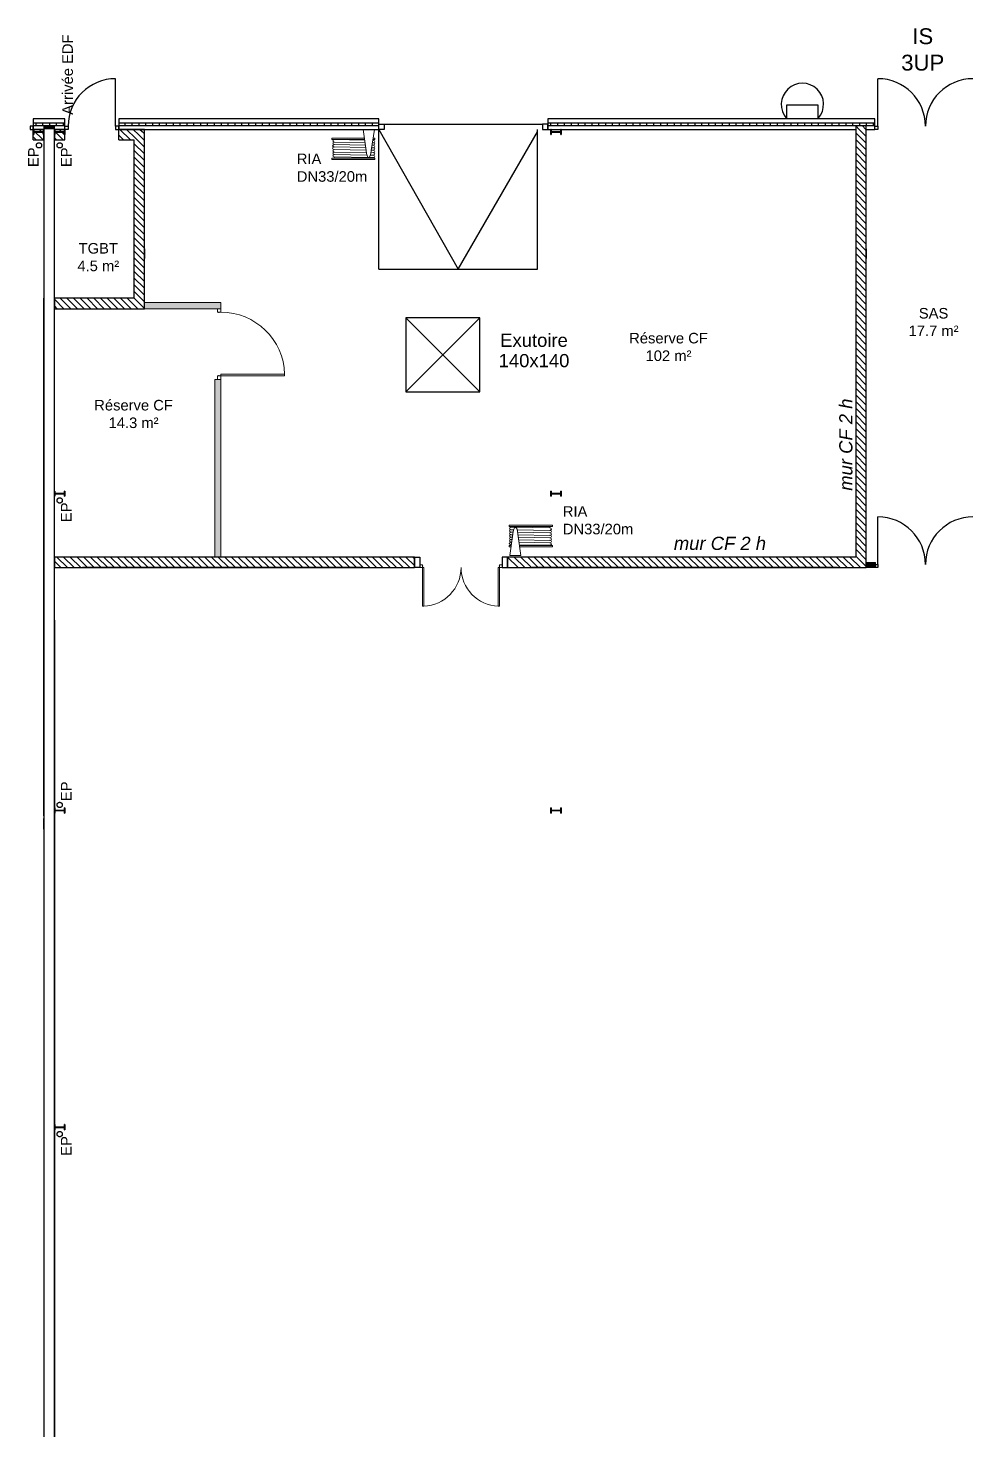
# Model space of a CAD drawing. Header units: millimetres. Extents: x 15590 to 15992, y 1055 to 1132.
# Drawn here: x 15589.98 to 15607.87, y 1090.53 to 1117.08 of the extents above; entities that cross this region are included whole.
import ezdxf

# ---------------------------------------------------------------- set-up
doc = ezdxf.new("R2010")
doc.units = ezdxf.units.MM
doc.header["$MEASUREMENT"] = 0
doc.linetypes.add('Cache', pattern=[564.444447, 282.222223, -282.222223])
doc.linetypes.add('Tirets', pattern=[0.004586, 0.002822, -0.001764])
for name, color, linetype in [('AEP-PTT-EDF', 7, 'Continuous'), ('Cotation', 7, 'Continuous'), ('EP', 7, 'Continuous'), ('Gondoles.VETTI', 7, 'Continuous'), ('murs exterieurs.P', 7, 'Continuous'), ('murs interieurs.P', 7, 'Continuous'), ('structure', 7, 'Continuous'), ('texte.VETTI', 7, 'Continuous')]:
    doc.layers.add(name, color=color, linetype=linetype)
for name, color, linetype, lineweight in [('DM cloison', 7, 'Continuous', 9), ('DM Divers', 7, 'Continuous', 9), ('DM porte', 7, 'Continuous', 9), ('DM RIA', 7, 'Continuous', 9)]:
    doc.layers.add(name, color=color, linetype=linetype, lineweight=lineweight)
doc.styles.add('GENERATED_STYLE_2', font='')
doc.styles.add('GENERATED_STYLE_3', font='')
doc.styles.get("Standard").update_dxf_attribs({"font": 'swiss.ttf', "height": 0.2})
doc.styles.get('GENERATED_STYLE_2').set_extended_font_data('Arial Occidental')
doc.styles.get('GENERATED_STYLE_3').set_extended_font_data('Arial Occidental', italic=True)
pattern_1 = [(135, (15581.94118, 1074.65998), (-0.06363961, -0.06363961), [])]
pattern_2 = [(90, (15581.94118, 1074.65998), (-0.13, 8e-18), []), (180, (15581.94118, 1074.65998), (-8e-18, -0.13), [])]

# ---------------------------------------------------------------- blocks, each defined once
blk = doc.blocks.new('*U16')
at = {"layer": 'DM porte'}
for p, q in [((0, 0), (-50, 0)), ((0, -50), (0, 0)), ((-1560, 0), (-1510, 0)), ((-1560, -50), (-1560, 0)), ((-1510, -50), (-1560, -50)), ((-1510, 0), (-1510, -50)), ((-1510, -15), (-1505, -15)), ((-1505, -25), (-1510, -25)), ((-1510, -50), (-1510, -780)), ((-1510, -50), (-1485, -50)), ((-1505, -15), (-1505, -25)), ((-1485, -50), (-1485, -780)), ((-75, -50), (-75, -780)), ((-50, -50), (-75, -50)), ((-50, -15), (-55, -15)), ((-55, -15), (-55, -25)), ((-55, -25), (-50, -25)), ((-50, 0), (-50, -50)), ((-50, -50), (-50, -780)), ((-50, -50), (0, -50)), ((-1485, -780), (-1510, -780)), ((-75, -780), (-50, -780))]:
    blk.add_line(p, q, dxfattribs=at)
for centre, start, end in [((-1510, -50), 271.9626, 0), ((-50, -50), 180, 268.0374)]:
    blk.add_arc(centre, 730, start, end, dxfattribs=at)
blk = doc.blocks.new('3 UP')
at = {"layer": 'DM Divers', "insert": (98, -178), "char_height": 300, "width": 1121.01, "attachment_point": 2}
blk.add_mtext('{\\fArial|b0|i0|c0|p34;\\C1;IS \\P3UP}', dxfattribs=at)
blk = doc.blocks.new('*U46')
at = {"layer": 'DM RIA', "color": 1, "linetype": 'Continuous'}
for p, q in [((704, 574), (-116, 574)), ((-116, 548), (-116, 574)), ((-116, 548), (704, 548)), ((-82, 536), (-82, 548)), ((-1, 534), (-82, 536)), ((655, 523), (8, 534)), ((704, 574), (704, 548)), ((704, 548), (704, 574)), ((-104, 0), (-45, 403)), ((-31, 488), (-82, 489)), ((-41, 441), (-82, 442)), ((-82, 442), (-82, 442)), ((-46, 394), (-82, 394)), ((-82, 347), (-82, 347)), ((-53, 347), (-82, 347)), ((-60, 300), (-82, 300)), ((655, 476), (38, 487)), ((655, 429), (47, 439)), ((51, 403), (104, 0)), ((655, 381), (53, 392)), ((656, 334), (59, 345)), ((655, 287), (65, 297)), ((655, 476), (655, 477)), ((-116, 165), (-116, 191)), ((-116, 191), (-116, 165)), ((-116, 191), (-76, 191)), ((-87, 165), (-116, 165)), ((-116, 165), (-80, 165)), ((-104, 0), (104, 0)), ((-74, 206), (-83, 206)), ((-67, 253), (-82, 253)), ((-82, 191), (-82, 206)), ((655, 240), (71, 250)), ((654, 193), (78, 203)), ((79, 191), (704, 191)), ((83, 165), (704, 165)), ((704, 165), (93, 165)), ((655, 191), (655, 193)), ((704, 191), (704, 165)), ((704, 165), (704, 191))]:
    blk.add_line(p, q, dxfattribs=at)
at = {"layer": 'DM RIA', "color": 1, "linetype": 'Continuous', "extrusion": (0, 0, -1)}
for centre, major_axis, start_param, end_param in [((16, 512), (-128, 0), 5.586483, 6.979887), ((3, 365), (0, 170), 4.940257, 7.626113), ((537, 497), (121, 41), 5.930977, 6.635394), ((16, 465), (-128, 0), 5.586483, 6.979887), ((16, 418), (-128, 0), 5.586483, 6.979887), ((16, 371), (-128, 0), 5.586483, 6.979887), ((16, 324), (-128, 0), 5.586483, 6.979887), ((16, 276), (-128, 0), 5.586483, 6.979887), ((556, 501), (128, -2), 5.58648, 6.97989), ((557, 454), (128, -2), 5.586496, 6.979875), ((557, 407), (128, -2), 5.586491, 6.97988), ((558, 312), (128, -2), 5.58648, 6.97989), ((557, 265), (128, -2), 5.586496, 6.979875), ((559, 360), (128, -2), 5.58648, 6.97989), ((15, 229), (-128, 0), 5.586483, 6.979887), ((556, 218), (128, -2), 5.58648, 6.97989)]:
    blk.add_ellipse(centre, major_axis=major_axis, ratio=0.287901, start_param=start_param, end_param=end_param, dxfattribs=at)
blk = doc.blocks.new('RIA 33 20')
at = {"layer": 'DM RIA', "insert": (-608, 627), "char_height": 200, "width": 2384.82, "attachment_point": 1}
blk.add_mtext('{\\fArial|b0|i0|c0|p34;\\C1;RIA\\PDN33/20m}', dxfattribs=at)
blk = doc.blocks.new('*U47')
at = {"layer": 'DM RIA', "color": 1, "linetype": 'Continuous'}
for p, q in [((313, 0), (104, 0)), ((-495, -191), (-495, -165)), ((-495, -165), (-495, -191)), ((-495, -165), (116, -165)), ((126, -165), (-495, -165)), ((130, -191), (-495, -191)), ((-446, -191), (-446, -193)), ((-446, -240), (138, -250)), ((-445, -193), (131, -203)), ((158, -403), (104, 0)), ((313, 0), (253, -403)), ((276, -253), (291, -253)), ((283, -206), (292, -206)), ((325, -191), (285, -191)), ((325, -165), (289, -165)), ((291, -191), (291, -206)), ((296, -165), (325, -165)), ((325, -165), (325, -191)), ((325, -191), (325, -165)), ((-447, -287), (144, -297)), ((-447, -334), (150, -345)), ((-446, -381), (156, -392)), ((-446, -429), (162, -439)), ((-446, -476), (-446, -477)), ((-446, -476), (171, -487)), ((-446, -523), (201, -534)), ((240, -488), (291, -489)), ((250, -441), (291, -442)), ((255, -394), (291, -394)), ((262, -347), (291, -347)), ((269, -300), (291, -300)), ((291, -347), (291, -347)), ((291, -442), (291, -442)), ((-495, -574), (-495, -548)), ((325, -548), (-495, -548)), ((-495, -548), (-495, -574)), ((-495, -574), (325, -574)), ((210, -534), (291, -536)), ((291, -536), (291, -548)), ((325, -548), (325, -574))]:
    blk.add_line(p, q, dxfattribs=at)
at = {"layer": 'DM RIA', "color": 1, "linetype": 'Continuous', "extrusion": (0, 0, -1)}
for centre, major_axis, start_param, end_param in [((-348, -265), (-128, 2), 5.586496, 6.979875), ((-347, -218), (-128, 2), 5.58648, 6.97989), ((193, -276), (128, 0), 5.586483, 6.979887), ((194, -229), (128, 0), 5.586483, 6.979887), ((-350, -360), (-128, 2), 5.58648, 6.97989), ((-349, -312), (-128, 2), 5.58648, 6.97989), ((-348, -407), (-128, 2), 5.586491, 6.97988), ((-348, -454), (-128, 2), 5.586496, 6.979875), ((-347, -501), (-128, 2), 5.58648, 6.97989), ((-328, -497), (-121, -41), 5.930977, 6.635394), ((206, -365), (0, -170), 4.940257, 7.626113), ((193, -324), (128, 0), 5.586483, 6.979887), ((193, -371), (128, 0), 5.586483, 6.979887), ((193, -418), (128, 0), 5.586483, 6.979887), ((193, -465), (128, 0), 5.586483, 6.979887), ((193, -512), (128, 0), 5.586483, 6.979887)]:
    blk.add_ellipse(centre, major_axis=major_axis, ratio=0.287901, start_param=start_param, end_param=end_param, dxfattribs=at)
blk = doc.blocks.new('*U48')
at = {"layer": 'DM cloison'}
blk.add_hatch(color=2, dxfattribs=at).paths.add_polyline_path([(0, 96), (0, 0), (177, 0), (177, 96)])
blk.add_lwpolyline([(0, 0), (177, 0), (177, 96), (0, 96)], close=True, dxfattribs=at)
blk = doc.blocks.new('*U49')
at = {"layer": 'DM cloison'}
blk.add_hatch(color=3, dxfattribs=at).paths.add_polyline_path([(0, 116), (0, 0), (1447, 0), (1447, 116)])
blk.add_lwpolyline([(0, 0), (1447, 0), (1447, 116), (0, 116)], close=True, dxfattribs=at)
blk = doc.blocks.new('*U50')
at = {"layer": 'DM porte'}
for p, q in [((0, 1030), (50, 1030)), ((0, 980), (0, 1030)), ((50, 1030), (50, 980)), ((50, 980), (0, 980)), ((15, 980), (15, 975)), ((15, 975), (25, 975)), ((25, 975), (25, 980)), ((0, 0), (0, 50)), ((0, 50), (50, 50)), ((50, 0), (0, 0)), ((15, 50), (15, 55)), ((15, 55), (25, 55)), ((25, 55), (25, 50)), ((50, 75), (980, 75)), ((50, 50), (50, 75)), ((50, 50), (980, 50)), ((50, 50), (50, 0)), ((980, 75), (980, 50))]:
    blk.add_line(p, q, dxfattribs=at)
blk.add_arc((50, 50), 930, 1.5404, 90, dxfattribs=at)
blk = doc.blocks.new('*U51')
at = {"layer": 'DM cloison'}
blk.add_hatch(color=3, dxfattribs=at).paths.add_polyline_path([(116, 1000), (0, 1000), (0, -2364), (116, -2364)])
blk.add_lwpolyline([(0, 1000), (0, -2364), (116, -2364), (116, 1000)], close=True, dxfattribs=at)

msp = doc.modelspace()

# ---------------------------------------------------------------- hatches: boundary and pattern name
at = {"layer": 'murs exterieurs.P', "linetype": 'Continuous', "ltscale": 1000}
h = msp.add_hatch(dxfattribs=at)
h.set_pattern_fill('ISOLANT_POLYSTYRENE_0005', color=256, scale=0.1, angle=90, style=0, pattern_type=2)
h.set_pattern_definition(pattern_2)
h.paths.add_polyline_path([(15590.379, 1115.279), (15590.079, 1115.279), (15590.079, 1115.229), (15590.379, 1115.229)], flags=0)
for points in [[(15590.279, 1115.159), (15590.379, 1115.159), (15590.379, 1115.229), (15590.279, 1115.229)], [(15590.479, 1115.229), (15590.379, 1115.229), (15590.379, 1115.159), (15590.479, 1115.159)]]:
    msp.add_hatch(color=256, dxfattribs=at).paths.add_polyline_path(points, flags=0)
h = msp.add_hatch(dxfattribs=at)
h.set_pattern_fill('ISOLANT_POLYSTYRENE_0005', color=256, scale=0.1, angle=90, style=0, pattern_type=2)
h.set_pattern_definition(pattern_2)
h.paths.add_polyline_path([(15590.679, 1115.279), (15590.379, 1115.279), (15590.379, 1115.229), (15590.679, 1115.229)], flags=0)
h = msp.add_hatch(dxfattribs=at)
h.set_pattern_fill('ISOLANT_POLYSTYRENE_0005', color=256, scale=0.1, angle=90, style=0, pattern_type=2)
h.set_pattern_definition(pattern_2)
h.paths.add_polyline_path([(15596.625, 1115.279), (15591.699, 1115.279), (15591.699, 1115.229), (15596.625, 1115.229)], flags=0)
h = msp.add_hatch(dxfattribs=at)
h.set_pattern_fill('ISOLANT_POLYSTYRENE_0005', color=256, scale=0.1, angle=90, style=0, pattern_type=2)
h.set_pattern_definition(pattern_2)
h.paths.add_polyline_path([(15606.015, 1115.279), (15599.825, 1115.279), (15599.825, 1115.229), (15606.015, 1115.229)], flags=0)
h = msp.add_hatch(dxfattribs=at)
h.set_pattern_fill('BRIQUES_DE_PAREMENT_0005', color=256, scale=0.1, angle=90, style=0, pattern_type=2)
h.set_pattern_definition(pattern_1)
h.paths.add_polyline_path([(15605.654, 1115.159), (15605.854, 1115.159), (15605.854, 1115.229), (15605.654, 1115.229)], flags=0)
at = {"layer": 'murs interieurs.P', "linetype": 'Continuous', "ltscale": 1000}
h = msp.add_hatch(dxfattribs=at)
h.set_pattern_fill('BRIQUES_DE_PAREMENT_0005', color=256, scale=0.1, angle=90, style=0, pattern_type=2)
h.set_pattern_definition(pattern_1)
h.paths.add_polyline_path([(15590.079, 1115.159), (15590.079, 1114.959), (15590.279, 1114.959), (15590.279, 1115.159)], flags=0)
h = msp.add_hatch(dxfattribs=at)
h.set_pattern_fill('BRIQUES_DE_PAREMENT_0005', color=256, scale=0.1, angle=90, style=0, pattern_type=2)
h.set_pattern_definition(pattern_1)
h.paths.add_polyline_path([(15590.479, 1115.159), (15590.479, 1114.959), (15590.679, 1114.959), (15590.679, 1115.159)], flags=0)
h = msp.add_hatch(dxfattribs=at)
h.set_pattern_fill('BRIQUES_DE_PAREMENT_0005', color=256, scale=0.1, angle=90, style=0, pattern_type=2)
h.set_pattern_definition(pattern_1)
h.paths.add_polyline_path([(15591.699, 1115.159), (15591.699, 1114.959), (15591.983, 1114.959), (15592.183, 1115.159)], flags=0)
h = msp.add_hatch(dxfattribs=at)
h.set_pattern_fill('BRIQUES_DE_PAREMENT_0005', color=256, scale=0.1, angle=90, style=0, pattern_type=2)
h.set_pattern_definition(pattern_1)
h.paths.add_polyline_path([(15592.183, 1111.762), (15592.183, 1115.159), (15591.983, 1114.959), (15591.983, 1111.962)], flags=0)
h = msp.add_hatch(dxfattribs=at)
h.set_pattern_fill('BRIQUES_DE_PAREMENT_0005', color=256, scale=0.1, angle=90, style=0, pattern_type=2)
h.set_pattern_definition(pattern_1)
h.paths.add_polyline_path([(15605.854, 1106.859), (15605.854, 1115.159), (15605.654, 1115.159), (15605.654, 1107.059)], flags=0)
h = msp.add_hatch(dxfattribs=at)
h.set_pattern_fill('BRIQUES_DE_PAREMENT_0005', color=256, scale=0.1, angle=90, style=0, pattern_type=2)
h.set_pattern_definition(pattern_1)
h.paths.add_polyline_path([(15591.983, 1111.962), (15590.479, 1111.962), (15590.479, 1111.762), (15592.183, 1111.762)], flags=0)

# ---------------------------------------------------------------- linework, layer by layer
at = {"layer": 'Cotation', "linetype": 'Continuous', "ltscale": 1000}
for p, q in [((15593.149, 1115.359), (15592.961, 1115.359)), ((15591.983, 1112.897), (15591.983, 1112.71)), ((15592.183, 1112.897), (15592.183, 1112.71)), ((15605.654, 1112.897), (15605.654, 1112.71)), ((15605.854, 1112.897), (15605.854, 1112.71)), ((15593.149, 1107.059), (15592.961, 1107.059)), ((15593.149, 1106.859), (15592.961, 1106.859))]:
    msp.add_line(p, q, dxfattribs=at)
at = {"layer": 'EP', "linetype": 'Tirets', "ltscale": 1000}
for centre in [(15590.187, 1114.856), (15590.579, 1114.856), (15590.579, 1108.131), (15590.579, 1102.363), (15590.579, 1096.129)]:
    msp.add_circle(centre, 0.05, dxfattribs=at)
at = {"layer": 'Gondoles.VETTI', "linetype": 'Continuous', "ltscale": 1000}
for p, q in [((15591.009, 1106.859), (15596.329, 1106.859)), ((15596.329, 1106.859), (15591.009, 1106.859)), ((15599.524, 1106.859), (15605.309, 1106.859)), ((15605.309, 1106.859), (15599.524, 1106.859)), ((15590.479, 1105.86), (15590.479, 1071.28)), ((15590.479, 1071.28), (15590.479, 1105.86))]:
    msp.add_line(p, q, dxfattribs=at)
at = {"layer": 'murs exterieurs.P', "linetype": 'Continuous', "ltscale": 1000}
for p, q in [((15591.639, 1115.219), (15591.639, 1116.119)), ((15606.075, 1115.219), (15606.075, 1116.119)), ((15590.079, 1115.219), (15590.019, 1115.219)), ((15590.019, 1115.219), (15590.019, 1115.159)), ((15590.079, 1115.359), (15590.079, 1115.279)), ((15590.379, 1115.279), (15590.079, 1115.279)), ((15590.079, 1115.279), (15590.079, 1115.229)), ((15590.079, 1115.159), (15590.079, 1115.219)), ((15590.279, 1115.229), (15590.279, 1115.159)), ((15590.679, 1115.279), (15590.379, 1115.279)), ((15590.479, 1115.159), (15590.479, 1115.229)), ((15590.679, 1115.279), (15590.679, 1115.359)), ((15590.679, 1115.229), (15590.679, 1115.279)), ((15590.679, 1115.219), (15590.739, 1115.219)), ((15590.679, 1115.159), (15590.679, 1115.219)), ((15590.739, 1115.219), (15590.739, 1115.159)), ((15591.699, 1115.219), (15591.639, 1115.219)), ((15591.639, 1115.219), (15591.639, 1115.159)), ((15591.699, 1115.359), (15591.699, 1115.279)), ((15596.625, 1115.279), (15591.699, 1115.279)), ((15591.699, 1115.279), (15591.699, 1115.229)), ((15591.699, 1115.159), (15591.699, 1115.219)), ((15596.625, 1115.279), (15596.625, 1115.359)), ((15596.625, 1115.229), (15596.625, 1115.279)), ((15596.625, 1115.259), (15596.725, 1115.259)), ((15596.625, 1115.159), (15596.625, 1115.259)), ((15596.725, 1115.259), (15596.725, 1115.159)), ((15596.725, 1115.259), (15599.725, 1115.259)), ((15599.825, 1115.259), (15599.725, 1115.259)), ((15599.725, 1115.259), (15599.725, 1115.159)), ((15599.825, 1115.359), (15599.825, 1115.279)), ((15606.015, 1115.279), (15599.825, 1115.279)), ((15599.825, 1115.279), (15599.825, 1115.229)), ((15599.825, 1115.159), (15599.825, 1115.259)), ((15605.654, 1115.229), (15605.654, 1115.159)), ((15605.854, 1115.159), (15605.854, 1115.229)), ((15606.015, 1115.279), (15606.015, 1115.359)), ((15606.015, 1115.229), (15606.015, 1115.279)), ((15606.015, 1115.219), (15606.075, 1115.219)), ((15606.015, 1115.159), (15606.015, 1115.219)), ((15606.075, 1115.219), (15606.075, 1115.159)), ((15590.019, 1115.159), (15590.079, 1115.159)), ((15590.739, 1115.159), (15590.679, 1115.159)), ((15591.639, 1115.159), (15591.699, 1115.159)), ((15596.725, 1115.159), (15596.625, 1115.159)), ((15599.725, 1115.159), (15599.825, 1115.159)), ((15606.075, 1115.159), (15606.015, 1115.159)), ((15606.075, 1106.919), (15606.075, 1107.819)), ((15606.015, 1106.919), (15606.075, 1106.919)), ((15606.075, 1106.859), (15606.015, 1106.859)), ((15606.075, 1106.919), (15606.075, 1106.859))]:
    msp.add_line(p, q, dxfattribs=at)
at = {"layer": 'murs exterieurs.P', "color": 31, "linetype": 'Continuous', "lineweight": 25, "ltscale": 1000}
for p, q in [((15590.079, 1115.229), (15590.079, 1115.159)), ((15590.079, 1115.229), (15590.379, 1115.229)), ((15590.379, 1115.229), (15590.679, 1115.229)), ((15590.679, 1115.159), (15590.679, 1115.229)), ((15591.699, 1115.229), (15591.699, 1115.159)), ((15591.699, 1115.229), (15596.625, 1115.229)), ((15596.625, 1115.159), (15596.625, 1115.229)), ((15599.825, 1115.229), (15599.825, 1115.159)), ((15599.825, 1115.229), (15606.015, 1115.229)), ((15606.015, 1115.159), (15606.015, 1115.229))]:
    msp.add_line(p, q, dxfattribs=at)
at = {"layer": 'murs exterieurs.P', "linetype": 'Cache', "ltscale": 1000}
for p, q in [((15596.625, 1115.159), (15598.126, 1112.509)), ((15596.626, 1112.509), (15596.626, 1115.159)), ((15598.126, 1112.509), (15599.625, 1115.109)), ((15599.625, 1112.509), (15599.625, 1115.159)), ((15596.626, 1112.509), (15599.625, 1112.509))]:
    msp.add_line(p, q, dxfattribs=at)
at = {"layer": 'murs exterieurs.P', "linetype": 'Continuous', "ltscale": 1000, "flags": 128}
for points in [[(15590.379, 1115.359), (15590.079, 1115.359)], [(15590.679, 1115.359), (15590.379, 1115.359)], [(15596.625, 1115.359), (15591.699, 1115.359)], [(15606.015, 1115.359), (15599.825, 1115.359)], [(15590.279, 1115.159), (15590.279, 1070.51)], [(15590.479, 1070.51), (15590.479, 1115.159)]]:
    msp.add_lwpolyline(points, dxfattribs=at)
at = {"layer": 'murs exterieurs.P', "color": 31, "linetype": 'Continuous', "lineweight": 25, "ltscale": 1000, "flags": 128}
for points in [[(15590.079, 1115.159), (15590.279, 1115.159)], [(15590.479, 1115.159), (15590.679, 1115.159)], [(15591.699, 1115.159), (15596.625, 1115.159)], [(15599.825, 1115.159), (15605.654, 1115.159)], [(15605.854, 1115.159), (15606.015, 1115.159)]]:
    msp.add_lwpolyline(points, dxfattribs=at)
at = {"layer": 'murs exterieurs.P', "linetype": 'Continuous', "ltscale": 1000}
for centre, start, end in [((15591.639, 1115.219), 90, 180), ((15606.075, 1115.219), 0, 90), ((15607.875, 1115.219), 90, 180), ((15606.075, 1106.919), 0, 90), ((15607.875, 1106.919), 90, 180)]:
    msp.add_arc(centre, 0.9, start, end, dxfattribs=at)
at = {"layer": 'murs interieurs.P', "linetype": 'Continuous', "ltscale": 1000}
for p, q in [((15604.945, 1115.616), (15604.345, 1115.616)), ((15604.345, 1115.616), (15604.345, 1115.366)), ((15604.945, 1115.366), (15604.945, 1115.616)), ((15590.079, 1114.959), (15590.079, 1115.159)), ((15590.079, 1114.959), (15590.079, 1115.159)), ((15590.679, 1114.959), (15590.679, 1115.159)), ((15590.679, 1114.959), (15590.679, 1115.159)), ((15591.699, 1114.959), (15591.699, 1115.159)), ((15591.699, 1114.959), (15591.699, 1115.159)), ((15597.133, 1111.587), (15597.133, 1110.187)), ((15598.533, 1111.587), (15597.133, 1111.587)), ((15598.533, 1110.187), (15598.533, 1111.587)), ((15597.133, 1110.187), (15598.533, 1110.187)), ((15590.726, 1106.859), (15590.526, 1107.059)), ((15590.853, 1106.859), (15590.653, 1107.059)), ((15590.98, 1106.859), (15590.78, 1107.059)), ((15591.108, 1106.859), (15590.908, 1107.059)), ((15591.235, 1106.859), (15591.035, 1107.059)), ((15591.362, 1106.859), (15591.162, 1107.059)), ((15591.489, 1106.859), (15591.289, 1107.059)), ((15591.617, 1106.859), (15591.417, 1107.059)), ((15591.744, 1106.859), (15591.544, 1107.059)), ((15591.871, 1106.859), (15591.671, 1107.059)), ((15591.999, 1106.859), (15591.799, 1107.059)), ((15592.126, 1106.859), (15591.926, 1107.059)), ((15592.253, 1106.859), (15592.053, 1107.059)), ((15592.38, 1106.859), (15592.18, 1107.059)), ((15592.508, 1106.859), (15592.308, 1107.059)), ((15592.635, 1106.859), (15592.435, 1107.059)), ((15592.762, 1106.859), (15592.562, 1107.059)), ((15592.889, 1106.859), (15592.689, 1107.059)), ((15593.017, 1106.859), (15592.817, 1107.059)), ((15593.144, 1106.859), (15592.944, 1107.059)), ((15593.271, 1106.859), (15593.071, 1107.059)), ((15593.399, 1106.859), (15593.199, 1107.059)), ((15593.526, 1106.859), (15593.326, 1107.059)), ((15593.653, 1106.859), (15593.453, 1107.059)), ((15593.78, 1106.859), (15593.58, 1107.059)), ((15593.908, 1106.859), (15593.708, 1107.059)), ((15594.035, 1106.859), (15593.835, 1107.059)), ((15594.162, 1106.859), (15593.962, 1107.059)), ((15594.29, 1106.859), (15594.09, 1107.059)), ((15594.417, 1106.859), (15594.217, 1107.059)), ((15594.544, 1106.859), (15594.344, 1107.059)), ((15594.671, 1106.859), (15594.471, 1107.059)), ((15594.799, 1106.859), (15594.599, 1107.059)), ((15594.926, 1106.859), (15594.726, 1107.059)), ((15595.053, 1106.859), (15594.853, 1107.059)), ((15595.181, 1106.859), (15594.981, 1107.059)), ((15595.308, 1106.859), (15595.108, 1107.059)), ((15595.435, 1106.859), (15595.235, 1107.059)), ((15595.562, 1106.859), (15595.362, 1107.059)), ((15595.69, 1106.859), (15595.49, 1107.059)), ((15595.817, 1106.859), (15595.617, 1107.059)), ((15595.944, 1106.859), (15595.744, 1107.059)), ((15596.071, 1106.859), (15595.871, 1107.059)), ((15596.199, 1106.859), (15595.999, 1107.059)), ((15596.326, 1106.859), (15596.126, 1107.059)), ((15596.453, 1106.859), (15596.253, 1107.059)), ((15596.581, 1106.859), (15596.381, 1107.059)), ((15596.7, 1106.859), (15596.5, 1107.059)), ((15596.835, 1106.859), (15596.635, 1107.059)), ((15596.955, 1106.859), (15596.755, 1107.059)), ((15597.082, 1106.859), (15596.882, 1107.059)), ((15597.21, 1106.859), (15597.01, 1107.059)), ((15597.3, 1106.896), (15597.137, 1107.059)), ((15597.3, 1107.024), (15597.264, 1107.059)), ((15597.3, 1107.059), (15597.3, 1106.859)), ((15597.3, 1107.059), (15597.4, 1107.059)), ((15597.3, 1106.859), (15597.3, 1107.059)), ((15597.4, 1107.059), (15597.4, 1106.859)), ((15599.06, 1107.059), (15598.96, 1107.059)), ((15598.96, 1107.059), (15598.96, 1106.859)), ((15599.06, 1107.059), (15599.06, 1106.859)), ((15599.06, 1106.859), (15599.06, 1107.059)), ((15599.26, 1106.859), (15599.06, 1107.059)), ((15599.387, 1106.859), (15599.187, 1107.059)), ((15599.514, 1106.859), (15599.314, 1107.059)), ((15599.642, 1106.859), (15599.442, 1107.059)), ((15599.763, 1106.859), (15599.563, 1107.059)), ((15599.89, 1106.859), (15599.69, 1107.059)), ((15600.017, 1106.859), (15599.817, 1107.059)), ((15600.144, 1106.859), (15599.944, 1107.059)), ((15600.272, 1106.859), (15600.072, 1107.059)), ((15600.399, 1106.859), (15600.199, 1107.059)), ((15600.526, 1106.859), (15600.326, 1107.059)), ((15600.654, 1106.859), (15600.454, 1107.059)), ((15600.781, 1106.859), (15600.581, 1107.059)), ((15600.908, 1106.859), (15600.708, 1107.059)), ((15601.035, 1106.859), (15600.835, 1107.059)), ((15601.163, 1106.859), (15600.963, 1107.059)), ((15601.29, 1106.859), (15601.09, 1107.059)), ((15601.417, 1106.859), (15601.217, 1107.059)), ((15601.544, 1106.859), (15601.344, 1107.059)), ((15601.672, 1106.859), (15601.472, 1107.059)), ((15601.799, 1106.859), (15601.599, 1107.059)), ((15601.926, 1106.859), (15601.726, 1107.059)), ((15602.054, 1106.859), (15601.854, 1107.059)), ((15602.181, 1106.859), (15601.981, 1107.059)), ((15602.308, 1106.859), (15602.108, 1107.059)), ((15602.435, 1106.859), (15602.235, 1107.059)), ((15602.563, 1106.859), (15602.363, 1107.059)), ((15602.69, 1106.859), (15602.49, 1107.059)), ((15602.817, 1106.859), (15602.617, 1107.059)), ((15602.945, 1106.859), (15602.745, 1107.059)), ((15603.072, 1106.859), (15602.872, 1107.059)), ((15603.199, 1106.859), (15602.999, 1107.059)), ((15603.326, 1106.859), (15603.126, 1107.059)), ((15603.454, 1106.859), (15603.254, 1107.059)), ((15603.581, 1106.859), (15603.381, 1107.059)), ((15603.708, 1106.859), (15603.508, 1107.059)), ((15603.835, 1106.859), (15603.635, 1107.059)), ((15603.963, 1106.859), (15603.763, 1107.059)), ((15604.09, 1106.859), (15603.89, 1107.059)), ((15604.217, 1106.859), (15604.017, 1107.059)), ((15604.345, 1106.859), (15604.145, 1107.059)), ((15604.472, 1106.859), (15604.272, 1107.059)), ((15604.599, 1106.859), (15604.399, 1107.059)), ((15604.726, 1106.859), (15604.526, 1107.059)), ((15604.854, 1106.859), (15604.654, 1107.059)), ((15604.981, 1106.859), (15604.781, 1107.059)), ((15605.108, 1106.859), (15604.908, 1107.059)), ((15605.236, 1106.859), (15605.036, 1107.059)), ((15605.363, 1106.859), (15605.163, 1107.059)), ((15605.49, 1106.859), (15605.29, 1107.059)), ((15605.617, 1106.859), (15605.417, 1107.059)), ((15605.745, 1106.859), (15605.545, 1107.059)), ((15590.598, 1106.859), (15590.479, 1106.978)), ((15597.4, 1106.859), (15597.3, 1106.859)), ((15598.96, 1106.859), (15599.06, 1106.859))]:
    msp.add_line(p, q, dxfattribs=at)
at = {"layer": 'murs interieurs.P', "linetype": 'Cache', "ltscale": 1000}
for p, q in [((15598.533, 1110.187), (15597.133, 1111.587)), ((15598.533, 1111.587), (15597.133, 1110.187))]:
    msp.add_line(p, q, dxfattribs=at)
at = {"layer": 'murs interieurs.P', "linetype": 'Continuous', "ltscale": 1000, "flags": 128}
for points in [[(15590.279, 1115.159), (15590.079, 1115.159)], [(15590.079, 1114.959), (15590.279, 1114.959)], [(15590.279, 1114.959), (15590.279, 1115.159)], [(15590.679, 1115.159), (15590.479, 1115.159)], [(15590.479, 1115.159), (15590.479, 1114.959)], [(15590.479, 1114.959), (15590.679, 1114.959)], [(15592.183, 1115.159), (15591.699, 1115.159)], [(15591.699, 1114.959), (15591.983, 1114.959)], [(15591.983, 1114.959), (15591.983, 1111.962)], [(15592.183, 1111.762), (15592.183, 1115.159)], [(15605.654, 1115.159), (15605.654, 1107.059)], [(15605.854, 1106.859), (15605.854, 1115.159)], [(15590.279, 1111.762), (15590.279, 1111.962)], [(15591.983, 1111.962), (15590.479, 1111.962)], [(15590.479, 1111.962), (15590.479, 1111.762)], [(15590.279, 1102.16), (15590.279, 1111.762)], [(15590.479, 1111.762), (15592.183, 1111.762)], [(15597.3, 1107.059), (15590.479, 1107.059)], [(15590.479, 1107.059), (15590.479, 1106.859)], [(15605.654, 1107.059), (15599.06, 1107.059)], [(15590.479, 1106.859), (15597.3, 1106.859)], [(15599.06, 1106.859), (15605.854, 1106.859)], [(15590.279, 1101.906), (15590.279, 1102.106)]]:
    msp.add_lwpolyline(points, dxfattribs=at)
at = {"layer": 'murs interieurs.P', "linetype": 'Continuous', "ltscale": 1000}
msp.add_arc((15604.645, 1115.632), 0.4, 318.2776, 221.7224, dxfattribs=at)
at = {"layer": 'structure', "linetype": 'Continuous', "ltscale": 1000}
msp.add_line((15605.693, 1115.359), (15605.506, 1115.359), dxfattribs=at)
at = {"layer": 'structure', "color": 160, "linetype": 'Continuous', "lineweight": 35, "ltscale": 1000}
for p, q in [((15590.088, 1115.159), (15590.079, 1115.159)), ((15590.079, 1115.159), (15590.079, 1115.059)), ((15590.079, 1115.059), (15590.088, 1115.059)), ((15590.088, 1115.118), (15590.088, 1115.159)), ((15590.088, 1115.059), (15590.088, 1115.101)), ((15590.265, 1115.112), (15590.093, 1115.112)), ((15590.093, 1115.106), (15590.265, 1115.106)), ((15590.279, 1115.159), (15590.271, 1115.159)), ((15590.271, 1115.159), (15590.271, 1115.118)), ((15590.271, 1115.101), (15590.271, 1115.059)), ((15590.271, 1115.059), (15590.279, 1115.059)), ((15590.279, 1115.059), (15590.279, 1115.159)), ((15590.479, 1115.159), (15590.488, 1115.159)), ((15590.479, 1115.059), (15590.479, 1115.159)), ((15590.488, 1115.059), (15590.479, 1115.059)), ((15590.488, 1115.159), (15590.488, 1115.118)), ((15590.488, 1115.101), (15590.488, 1115.059)), ((15590.493, 1115.112), (15590.665, 1115.112)), ((15590.665, 1115.106), (15590.493, 1115.106)), ((15590.671, 1115.118), (15590.671, 1115.159)), ((15590.671, 1115.159), (15590.679, 1115.159)), ((15590.671, 1115.059), (15590.671, 1115.101)), ((15590.679, 1115.059), (15590.671, 1115.059)), ((15590.679, 1115.159), (15590.679, 1115.059)), ((15599.888, 1115.159), (15599.879, 1115.159)), ((15599.879, 1115.159), (15599.879, 1115.059)), ((15599.879, 1115.059), (15599.888, 1115.059)), ((15599.888, 1115.118), (15599.888, 1115.159)), ((15599.888, 1115.059), (15599.888, 1115.101)), ((15600.065, 1115.112), (15599.893, 1115.112)), ((15599.893, 1115.106), (15600.065, 1115.106)), ((15600.079, 1115.159), (15600.071, 1115.159)), ((15600.071, 1115.159), (15600.071, 1115.118)), ((15600.071, 1115.101), (15600.071, 1115.059)), ((15600.071, 1115.059), (15600.079, 1115.059)), ((15600.079, 1115.059), (15600.079, 1115.159)), ((15590.479, 1108.309), (15590.488, 1108.309)), ((15590.479, 1108.209), (15590.479, 1108.309)), ((15590.488, 1108.209), (15590.479, 1108.209)), ((15590.488, 1108.309), (15590.488, 1108.268)), ((15590.488, 1108.251), (15590.488, 1108.209)), ((15590.493, 1108.262), (15590.665, 1108.262)), ((15590.665, 1108.256), (15590.493, 1108.256)), ((15590.671, 1108.268), (15590.671, 1108.309)), ((15590.671, 1108.309), (15590.679, 1108.309)), ((15590.671, 1108.209), (15590.671, 1108.251)), ((15590.679, 1108.209), (15590.671, 1108.209)), ((15590.679, 1108.309), (15590.679, 1108.209)), ((15599.888, 1108.309), (15599.879, 1108.309)), ((15599.879, 1108.309), (15599.879, 1108.209)), ((15599.879, 1108.209), (15599.888, 1108.209)), ((15599.888, 1108.268), (15599.888, 1108.309)), ((15599.888, 1108.209), (15599.888, 1108.251)), ((15600.065, 1108.262), (15599.893, 1108.262)), ((15599.893, 1108.256), (15600.065, 1108.256)), ((15600.079, 1108.309), (15600.071, 1108.309)), ((15600.071, 1108.309), (15600.071, 1108.268)), ((15600.071, 1108.251), (15600.071, 1108.209)), ((15600.071, 1108.209), (15600.079, 1108.209)), ((15600.079, 1108.209), (15600.079, 1108.309)), ((15590.479, 1102.308), (15590.488, 1102.308)), ((15590.479, 1102.208), (15590.479, 1102.308)), ((15590.488, 1102.208), (15590.479, 1102.208)), ((15590.488, 1102.308), (15590.488, 1102.267)), ((15590.488, 1102.25), (15590.488, 1102.208)), ((15590.493, 1102.261), (15590.665, 1102.261)), ((15590.665, 1102.256), (15590.493, 1102.256)), ((15590.671, 1102.267), (15590.671, 1102.308)), ((15590.671, 1102.308), (15590.679, 1102.308)), ((15590.671, 1102.208), (15590.671, 1102.25)), ((15590.679, 1102.208), (15590.671, 1102.208)), ((15590.679, 1102.308), (15590.679, 1102.208)), ((15599.888, 1102.308), (15599.879, 1102.308)), ((15599.879, 1102.308), (15599.879, 1102.208)), ((15599.879, 1102.208), (15599.888, 1102.208)), ((15599.888, 1102.267), (15599.888, 1102.308)), ((15599.888, 1102.208), (15599.888, 1102.25)), ((15600.065, 1102.261), (15599.893, 1102.261)), ((15599.893, 1102.256), (15600.065, 1102.256)), ((15600.079, 1102.308), (15600.071, 1102.308)), ((15600.071, 1102.308), (15600.071, 1102.267)), ((15600.071, 1102.25), (15600.071, 1102.208)), ((15600.071, 1102.208), (15600.079, 1102.208)), ((15600.079, 1102.208), (15600.079, 1102.308)), ((15590.479, 1096.308), (15590.488, 1096.308)), ((15590.479, 1096.208), (15590.479, 1096.308)), ((15590.488, 1096.208), (15590.479, 1096.208)), ((15590.488, 1096.308), (15590.488, 1096.266)), ((15590.488, 1096.249), (15590.488, 1096.208)), ((15590.493, 1096.26), (15590.665, 1096.26)), ((15590.665, 1096.255), (15590.493, 1096.255)), ((15590.671, 1096.266), (15590.671, 1096.308)), ((15590.671, 1096.308), (15590.679, 1096.308)), ((15590.671, 1096.208), (15590.671, 1096.249)), ((15590.679, 1096.208), (15590.671, 1096.208)), ((15590.679, 1096.308), (15590.679, 1096.208))]:
    msp.add_line(p, q, dxfattribs=at)
for centre, start, end in [((15590.093, 1115.118), 180, 270), ((15590.093, 1115.101), 90, 180), ((15590.265, 1115.118), 270, 0), ((15590.265, 1115.101), 0, 90), ((15590.493, 1115.118), 180, 270), ((15590.493, 1115.101), 90, 180), ((15590.665, 1115.118), 270, 0), ((15590.665, 1115.101), 0, 90), ((15599.893, 1115.118), 180, 270), ((15599.893, 1115.101), 90, 180), ((15600.065, 1115.118), 270, 0), ((15600.065, 1115.101), 0, 90), ((15590.493, 1108.268), 180, 270), ((15590.493, 1108.251), 90, 180), ((15590.665, 1108.268), 270, 0), ((15590.665, 1108.251), 0, 90), ((15599.893, 1108.268), 180, 270), ((15599.893, 1108.251), 90, 180), ((15600.065, 1108.268), 270, 0), ((15600.065, 1108.251), 0, 90), ((15590.493, 1102.267), 180, 270), ((15590.493, 1102.25), 90, 180), ((15590.665, 1102.267), 270, 0), ((15590.665, 1102.25), 0, 90), ((15599.893, 1102.267), 180, 270), ((15599.893, 1102.25), 90, 180), ((15600.065, 1102.267), 270, 0), ((15600.065, 1102.25), 0, 90), ((15590.493, 1096.266), 180, 270), ((15590.493, 1096.249), 90, 180), ((15590.665, 1096.266), 270, 0), ((15590.665, 1096.249), 0, 90)]:
    msp.add_arc(centre, 0.0056, start, end, dxfattribs=at)

# ---------------------------------------------------------------- block references
at = {"layer": 'DM cloison'}
for name, p, xscale, yscale, zscale in [('3 UP', (15606.826, 1117.251), 0.001, 0.001, 0.001), ('*U47', (15596.225, 1115.159), 0.001, 0.001, 0.001), ('RIA 33 20', (15595.677, 1114.073), 0.001, 0.001, 0.001), ('*U49', (15592.183, 1111.762), 0.001, 0.001, 0.001), ('*U50', (15593.565, 1110.423), 0.001299999999999955, 0.001299999999999955, 0.001299999999999955), ('*U51', (15593.514, 1109.423), 0.001, 0.001, 0.001), ('RIA 33 20', (15600.715, 1107.395), 0.001, 0.001, 0.001), ('*U46', (15599.207, 1107.088), 0.001, 0.001, 0.001), ('*U16', (15598.96, 1106.909), 0.001, 0.001, 0.001), ('*U48', (15605.854, 1106.859), 0.001, 0.001, 0.001)]:
    msp.add_blockref(name, p, dxfattribs=dict(at, xscale=xscale, yscale=yscale, zscale=zscale))

# ---------------------------------------------------------------- texts
at = {"layer": 'AEP-PTT-EDF', "linetype": 'Continuous', "insert": (15590.73, 1116.196), "char_height": 0.2, "attachment_point": 5, "rotation": 90, "style": 'GENERATED_STYLE_2'}
msp.add_mtext('{Arrivée EDF}', dxfattribs=at)
at = {"layer": 'DM Divers', "char_height": 0.2, "width": 3.36104, "attachment_point": 2}
for s, insert in [('{\\C1;TGBT\\P4.5 m²}', (15591.31, 1113.006)), ('{\\C1;SAS\\P17.7 m²}', (15607.129, 1111.776)), ('{\\C1;Réserve CF\\P102 m²}', (15602.109, 1111.305)), ('{\\C1;Réserve CF\\P14.3 m²}', (15591.978, 1110.035))]:
    msp.add_mtext(s, dxfattribs=dict(at, insert=insert))
at = {"layer": 'EP', "linetype": 'Continuous', "char_height": 0.2, "attachment_point": 5, "rotation": 90, "style": 'GENERATED_STYLE_2'}
for insert in [(15590.08, 1114.631), (15590.703, 1114.631), (15590.703, 1107.906), (15590.703, 1102.622), (15590.703, 1095.905)]:
    msp.add_mtext('{EP}', dxfattribs=dict(at, insert=insert))
at = {"layer": 'murs interieurs.P', "linetype": 'Continuous', "insert": (15599.562, 1110.97), "char_height": 0.25, "attachment_point": 5, "line_spacing_factor": 0.925552, "style": 'GENERATED_STYLE_2'}
msp.add_mtext('{Exutoire\\P140x140}', dxfattribs=at)
at = {"layer": 'texte.VETTI', "linetype": 'Continuous', "insert": (15605.469, 1109.187), "char_height": 0.25, "attachment_point": 5, "rotation": 90, "style": 'GENERATED_STYLE_3'}
msp.add_mtext('{mur CF 2 h}', dxfattribs=at)
at = {"layer": 'texte.VETTI', "linetype": 'Continuous', "insert": (15603.083, 1107.316), "char_height": 0.25, "attachment_point": 5, "style": 'GENERATED_STYLE_3'}
msp.add_mtext('{mur CF 2 h}', dxfattribs=at)

doc.saveas('drawing.dxf')
